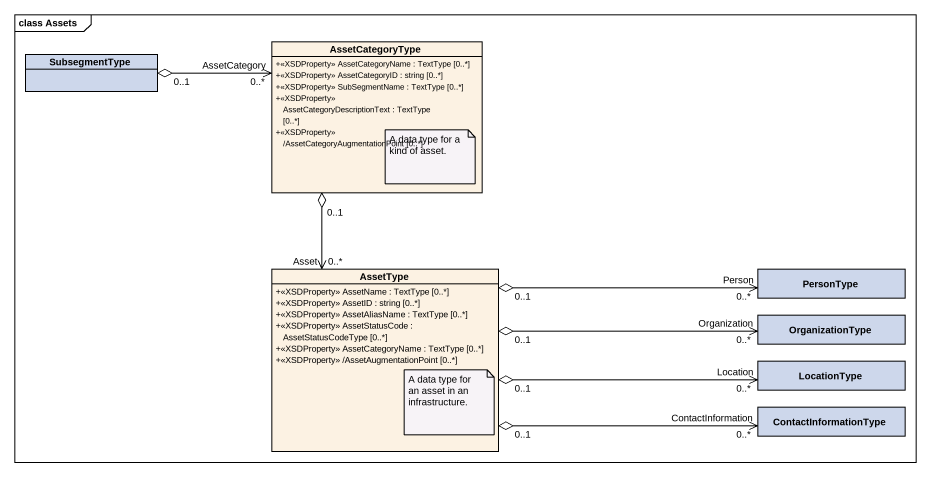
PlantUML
@startuml
mainframe class Assets
hide circle
hide empty members
skinparam classAttributeIconSize 0
class AssetCategoryType {
  +<<XSDProperty>> AssetCategoryName : TextType [0..*]
  +<<XSDProperty>> AssetCategoryID : string [0..*]
  +<<XSDProperty>> SubSegmentName : TextType [0..*]
  +<<XSDProperty>> AssetCategoryDescriptionText : TextType [0..*]
  +<<XSDProperty>> /AssetCategoryAugmentationPoint [0..*]
}
class SubsegmentType #CDD7EB
class AssetType {
  +<<XSDProperty>> AssetName : TextType [0..*]
  +<<XSDProperty>> AssetID : string [0..*]
  +<<XSDProperty>> AssetAliasName : TextType [0..*]
  +<<XSDProperty>> AssetStatusCode : AssetStatusCodeType [0..*]
  +<<XSDProperty>> AssetCategoryName : TextType [0..*]
  +<<XSDProperty>> /AssetAugmentationPoint [0..*]
}
class PersonType #CDD7EB
class OrganizationType #CDD7EB
class LocationType #CDD7EB
class ContactInformationType #CDD7EB
AssetCategoryType "0..1" o--> "Asset\n0..*" AssetType
SubsegmentType "0..1" o-right-> "AssetCategory\n0..*" AssetCategoryType
AssetType "0..1" o-right-> "Person\n0..*" PersonType
AssetType "0..1" o-right-> "Organization\n0..*" OrganizationType
AssetType "0..1" o-right-> "Location\n0..*" LocationType
AssetType "0..1" o-right-> "ContactInformation\n0..*" ContactInformationType
note bottom of AssetCategoryType : A data type for a kind of asset.
note bottom of AssetType : A data type for an asset in an infrastructure.
@enduml
